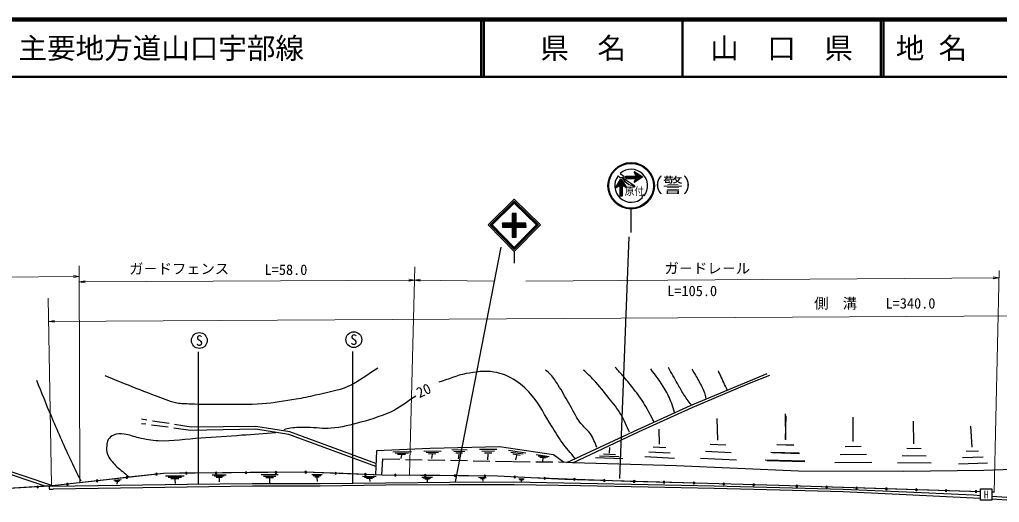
# Model space of a CAD drawing. Units: millimetres, scale not verified. Extents: x 40000 to 680000, y 20000 to 380000.
# Drawn here: x 216935 to 388522, y 295511 to 380000 of the extents above; entities that cross this region are included whole.
import ezdxf
from ezdxf.enums import TextEntityAlignment as Align

# ---------------------------------------------------------------- set-up
doc = ezdxf.new("R2010")
doc.units = ezdxf.units.MM
doc.header["$LTSCALE"] = 1000
for name, color, linetype, lineweight in [('M-BGD', 7, 'Continuous', 25), ('M-STR-HTXT', 7, 'Continuous', 13), ('M-STR-STRC', 7, 'Continuous', 25), ('M-TTL', 2, 'Continuous', 140), ('M-TTL-LINE', 7, 'Continuous', 50)]:
    doc.layers.add(name, color=color, linetype=linetype, lineweight=lineweight)
doc.layers.add('M-TTL-TXT', color=7, linetype='Continuous')
doc.styles.add('ＭＳ ゴシック', font='')
doc.styles.get('ＭＳ ゴシック').set_extended_font_data('MS Gothic')

# ---------------------------------------------------------------- blocks, each defined once
blk = doc.blocks.new('open_arrow')
at = {"color": 0, "linetype": 'Continuous', "lineweight": -2}
blk.add_lwpolyline([(7.5, 1.25), (0, 0), (7.5, -1.25)], dxfattribs=at)

msp = doc.modelspace()

# ---------------------------------------------------------------- hatches: boundary and pattern name
at = {"layer": 'M-STR-STRC'}
h = msp.add_hatch(dxfattribs=at)
h.set_pattern_fill('USER', color=256, style=0, pattern_type=2)
h.set_pattern_definition([(45, (322112, 350977), (-141.421, 141.421), [])])
h.paths.add_polyline_path([(322112, 350977), (322112, 349080), (322480, 349080), (322480, 350979), (323039, 350660, 0.42525), (323145, 350640, 0.42525), (323160, 350746), (322243, 352153), (321389, 350735, 0.47536), (321355, 350631, 0.47536), (321464, 350619)])
h = msp.add_hatch(dxfattribs=at)
h.set_pattern_fill('USER', color=256, style=0, pattern_type=2)
h.set_pattern_definition([(45, (323080, 352579), (-141.421, 141.421), [])])
h.paths.add_polyline_path([(323080, 352579), (324892, 352579), (324591, 353198, -0.46482), (324592, 353340, -0.46482), (324732, 353315), (326088, 352485), (324751, 351636, -0.51561), (324627, 351570, -0.51561), (324606, 351708), (324858, 352204), (323080, 352204)])
h = msp.add_hatch(dxfattribs=at)
h.set_pattern_fill('USER', color=256, style=0, pattern_type=2)
h.set_pattern_definition([(269.4106, (303570, 348229), (199.9894, -2.0572), []), (269.4106, (303570, 338634), (199.9894, -2.0572), [])])
h.paths.add_polyline_path([(303570, 348229), (299351, 344096), (303570, 339793), (307787, 344096), (303570, 348229), (303570, 347884), (299707, 344099), (303570, 340145), (307431, 344099), (303570, 347884)])
h = msp.add_hatch(dxfattribs=at)
h.set_pattern_fill('USER', color=256, style=0, pattern_type=2)
h.set_pattern_definition([(45, (303915, 341942), (-141.421, 141.421), []), (45, (303915, 342081), (-141.421, 141.421), [])])
h.paths.add_polyline_path([(303915, 341942), (303915, 343669), (305643, 343669), (305594, 344360), (303915, 344360), (303915, 346087), (303224, 346087), (303224, 344360), (301497, 344360), (301497, 343669), (303224, 343669), (303224, 341942)])

# ---------------------------------------------------------------- linework, layer by layer
at = {"layer": 'M-BGD'}
for p, q in [((344654, 316709), (347871, 318060)), ((344755, 316356), (348325, 317767)), ((334439, 312483), (344654, 316709)), ((334711, 312130), (344755, 316356)), ((325201, 308278), (334439, 312483)), ((325464, 307945), (334711, 312130)), ((351110, 306475), (351053, 311027)), ((351068, 306493), (351195, 310650)), ((239207, 309904), (238255, 310053)), ((239043, 309184), (238295, 309287)), ((242955, 308651), (240021, 309051)), ((243108, 309293), (240182, 309751)), ((247008, 308681), (244083, 309140)), ((339229, 306412), (339120, 310206)), ((362927, 306191), (362909, 310404)), ((373557, 305746), (373483, 309714)), ((383735, 305177), (383503, 308871)), ((246867, 308117), (243933, 308517)), ((258322, 308298), (246867, 308117)), ((258322, 308802), (247008, 308681)), ((264232, 307834), (258322, 308802)), ((264071, 307391), (258322, 308298)), ((279298, 301804), (264071, 307391)), ((279298, 302328), (264232, 307834)), ((312747, 302510), (325201, 308278)), ((313796, 302449), (325464, 307945)), ((328983, 305686), (328947, 308318)), ((340608, 305509), (337897, 305630)), ((352528, 305533), (349551, 305606)), ((352537, 305483), (349706, 305579)), ((279439, 304527), (279237, 300332)), ((288837, 304970), (279439, 304527)), ((282289, 304355), (285550, 304412)), ((282714, 304149), (285043, 304189)), ((283139, 303942), (284537, 303966)), ((283810, 303811), (283688, 303166)), ((287718, 304507), (290782, 304450)), ((288124, 304275), (290312, 304234)), ((288530, 304043), (289843, 304018)), ((300979, 305212), (288837, 304970)), ((289165, 303881), (289070, 303210)), ((292603, 304739), (295342, 304724)), ((292952, 304454), (294908, 304444)), ((293301, 304169), (294475, 304163)), ((293859, 303977), (293732, 303129)), ((297500, 304801), (300535, 304843)), ((297911, 304479), (300079, 304509)), ((298322, 304157), (299623, 304175)), ((298957, 303947), (298889, 302962)), ((310418, 303821), (300979, 305212)), ((302546, 304654), (305581, 304174)), ((302933, 304325), (305101, 303982)), ((303320, 303996), (304620, 303791)), ((303939, 303720), (303798, 302939)), ((307415, 303893), (309702, 303569)), ((312213, 302570), (310418, 303821)), ((321266, 303855), (319209, 303928)), ((320250, 304113), (320304, 305112)), ((330859, 304123), (327148, 304325)), ((330104, 305041), (327878, 305162)), ((341548, 304204), (337030, 304406)), ((353478, 304123), (348516, 304244)), ((353499, 304034), (348779, 304195)), ((365256, 303891), (360617, 303851)), ((364322, 305275), (361539, 305251)), ((374832, 304895), (372315, 304920)), ((384869, 304488), (382691, 304416)), ((221434, 298338), (209454, 302391)), ((222760, 298408), (209535, 302815)), ((280397, 300301), (280548, 303115)), ((280548, 303115), (283509, 303057)), ((284495, 303038), (287456, 302981)), ((288443, 302962), (291403, 302904)), ((292390, 302885), (295350, 302828)), ((296337, 302808), (299298, 302751)), ((300284, 302732), (303245, 302674)), ((303399, 302671), (306360, 302637)), ((307347, 302626), (310308, 302592)), ((307735, 303667), (309369, 303435)), ((308056, 303441), (309036, 303301)), ((308542, 303251), (308524, 302711)), ((311295, 302581), (312213, 302570)), ((312747, 302510), (312213, 302570)), ((313796, 302449), (312747, 302510)), ((331988, 301925), (313796, 302449)), ((322602, 303141), (317802, 303311)), ((321934, 303498), (318505, 303619)), ((331613, 303206), (326418, 303488)), ((342488, 302899), (336163, 303181)), ((354428, 302714), (347482, 302883)), ((354460, 302585), (347853, 302811)), ((366190, 302508), (359696, 302451)), ((376557, 302363), (370684, 302419)), ((375694, 303629), (371499, 303669)), ((386458, 302362), (381376, 302192)), ((385664, 303425), (382033, 303304)), ((242157, 300594), (222110, 298325)), ((242157, 300594), (235991, 299903)), ((247704, 300634), (242157, 300594)), ((244931, 300614), (242157, 300594)), ((247704, 300634), (244931, 300614)), ((266803, 300796), (247704, 300634)), ((257254, 300715), (247704, 300634)), ((250632, 300348), (253089, 300348)), ((266803, 300796), (257254, 300715)), ((259220, 300368), (262241, 300368)), ((280397, 300301), (266803, 300796)), ((273600, 300548), (266803, 300796)), ((268086, 300392), (269921, 300420)), ((280397, 300301), (273600, 300548)), ((300646, 300120), (280397, 300301)), ((290522, 300211), (280397, 300301)), ((353367, 300997), (331988, 301925)), ((371781, 300937), (353367, 300997)), ((385798, 301098), (371781, 300937)), ((396386, 301481), (385798, 301098)), ((232134, 299459), (222110, 298325)), ((235991, 299903), (232134, 299459)), ((233424, 299412), (234695, 299497)), ((233591, 299288), (234498, 299348)), ((233757, 299164), (234302, 299200)), ((234019, 299091), (233974, 298683)), ((246342, 298617), (234574, 298446)), ((242468, 300138), (245772, 300166)), ((242949, 299903), (245309, 299923)), ((243430, 299668), (244846, 299680)), ((244144, 299515), (244171, 298798)), ((257687, 298769), (246342, 298617)), ((250986, 300130), (252741, 300130)), ((251340, 299912), (252393, 299912)), ((251869, 299767), (251878, 299113)), ((269546, 298769), (257687, 298769)), ((259649, 300120), (261807, 300120)), ((260077, 299872), (261372, 299872)), ((260723, 299706), (260713, 298962)), ((268351, 300175), (269662, 300196)), ((268616, 299959), (269403, 299971)), ((269012, 299817), (269021, 299155)), ((281052, 298869), (269546, 298769)), ((277001, 300094), (279372, 300037)), ((277351, 299928), (279046, 299888)), ((277702, 299763), (278719, 299739)), ((278219, 299646), (278255, 299174)), ((292226, 299011), (281052, 298869)), ((292236, 298597), (281063, 298506)), ((287371, 299948), (289235, 299920)), ((287637, 299802), (288969, 299782)), ((287904, 299656), (288702, 299644)), ((288303, 299555), (288303, 299129)), ((300646, 300120), (290522, 300211)), ((303429, 299031), (292226, 299011)), ((303520, 298607), (292236, 298597)), ((297314, 299953), (298670, 299896)), ((297520, 299817), (298488, 299777)), ((297726, 299682), (298307, 299658)), ((298024, 299585), (298061, 299204)), ((312404, 299495), (300646, 300120)), ((306525, 299807), (300646, 300120)), ((315178, 298839), (303429, 299031)), ((315188, 298436), (303520, 298607)), ((304353, 299630), (305313, 299630)), ((304478, 299545), (305164, 299545)), ((304603, 299460), (305015, 299460)), ((304801, 299404), (304765, 299150)), ((323850, 299192), (306525, 299807)), ((335296, 298890), (312404, 299495)), ((327017, 298587), (315178, 298839)), ((335296, 298890), (323850, 299192)), ((338573, 298345), (327017, 298587)), ((349898, 298446), (335296, 298890)), ((221434, 298338), (202526, 297148)), ((222110, 298325), (211980, 297743)), ((222110, 298325), (221434, 298338)), ((222735, 298315), (222110, 298325)), ((222110, 298325), (222120, 297831)), ((222120, 297831), (222806, 297841)), ((234574, 298446), (222735, 298315)), ((234624, 298022), (222806, 297841)), ((246282, 298174), (234624, 298022)), ((257697, 298345), (246282, 298174)), ((269577, 298355), (257697, 298345)), ((281063, 298506), (269577, 298355)), ((327017, 298174), (315188, 298436)), ((338583, 297942), (327017, 298174)), ((350049, 298063), (338573, 298345)), ((350079, 297659), (338583, 297942)), ((385218, 297387), (349898, 298446)), ((368735, 297881), (349898, 298446)), ((361182, 297750), (350049, 298063)), ((361152, 297337), (350079, 297659)), ((372194, 296812), (361152, 297337)), ((372275, 297316), (361182, 297750)), ((385257, 297386), (368735, 297881)), ((384013, 296762), (372275, 297316)), ((385218, 297874), (387192, 297874)), ((385218, 295900), (385218, 297874)), ((387192, 297874), (387192, 295900)), ((387573, 297316), (387192, 297328)), ((387573, 297316), (387231, 297327)), ((383973, 296278), (372194, 296812)), ((385218, 296197), (383973, 296278)), ((385218, 296676), (384013, 296762)), ((387192, 295900), (385218, 295900)), ((395781, 295925), (387192, 296536)), ((395822, 295511), (387192, 296070))]:
    msp.add_line(p, q, dxfattribs=at)
for centre, start, end in [((240901, 300453), 0, 180), ((240901, 300453), 180, 0), ((246124, 300623), 0, 180), ((246124, 300623), 180, 0), ((251355, 300665), 0, 180), ((251355, 300665), 180, 0), ((256586, 300709), 0, 180), ((256586, 300709), 180, 0), ((261816, 300753), 0, 180), ((261816, 300753), 180, 0), ((267047, 300787), 0, 180), ((267047, 300787), 180, 0), ((272275, 300597), 0, 180), ((272275, 300597), 180, 0), ((277502, 300407), 0, 180), ((277502, 300407), 180, 0), ((282732, 300280), 0, 180), ((282732, 300280), 180, 0), ((287962, 300234), 0, 180), ((293193, 300187), 0, 180), ((298424, 300140), 0, 180), ((225307, 298687), 0, 180), ((225307, 298687), 180, 0), ((230505, 299275), 0, 180), ((230505, 299275), 180, 0), ((235702, 299870), 0, 180), ((235702, 299870), 180, 0), ((287962, 300234), 180, 0), ((293193, 300187), 180, 0), ((298424, 300140), 180, 0), ((303651, 299960), 0, 180), ((303651, 299960), 180, 0), ((308877, 299724), 0, 180), ((308877, 299724), 180, 0), ((314104, 299538), 0, 180), ((314104, 299538), 180, 0), ((319332, 299353), 0, 180), ((319332, 299353), 180, 0), ((324560, 299173), 0, 180), ((324560, 299173), 180, 0), ((329789, 299035), 0, 180), ((329789, 299035), 180, 0), ((335019, 298897), 0, 180), ((335019, 298897), 180, 0), ((340247, 298739), 0, 180), ((340247, 298739), 180, 0), ((345476, 298580), 0, 180), ((345476, 298580), 180, 0), ((220100, 298209), 0, 180), ((220100, 298209), 180, 0), ((353049, 298351), 0, 180), ((353049, 298351), 180, 0), ((358278, 298195), 0, 180), ((358278, 298195), 180, 0), ((363506, 298038), 0, 180), ((363506, 298038), 180, 0), ((368735, 297881), 0, 180), ((368735, 297881), 180, 0), ((373964, 297724), 0, 180), ((373964, 297724), 180, 0), ((379193, 297568), 0, 180), ((379193, 297568), 180, 0), ((384421, 297411), 0, 180), ((384421, 297411), 180, 0)]:
    msp.add_arc(centre, 148, start, end, dxfattribs=at)
for points, knots in [([(279681, 319008), (277933, 317932), (276322, 316592), (274437, 315781), (272622, 314999), (270633, 314702), (268709, 314248), (267601, 313986), (266484, 313753), (265361, 313562), (263395, 313227), (261421, 312908), (259432, 312755), (257112, 312578), (254780, 312638), (252453, 312634), (250584, 312632), (248714, 312638), (246847, 312715), (246052, 312748), (245246, 312718), (244467, 312877), (243183, 313138), (241985, 313717), (240756, 314167), (238929, 314836), (237119, 315550), (235310, 316265), (234177, 316712), (233051, 317179), (231922, 317636)], [0, 0, 0, 0, 1, 1, 1, 2, 2, 2, 3, 3, 3, 4, 4, 4, 5, 5, 5, 6, 6, 6, 7, 7, 7, 8, 8, 8, 9, 9, 9, 10, 10, 10, 10]), ([(314169, 303276), (313443, 304164), (312667, 305012), (311991, 305939), (311292, 306896), (310696, 307926), (310055, 308923), (308944, 310653), (308067, 312552), (306747, 314127), (305904, 315133), (304955, 316090), (303843, 316789), (302678, 317521), (301369, 318101), (300011, 318322), (298402, 318584), (296733, 318333), (295130, 318040), (293494, 317741), (291957, 317045), (290370, 316547)], [0, 0, 0, 0, 1, 1, 1, 2, 2, 2, 3, 3, 3, 4, 4, 4, 5, 5, 5, 6, 6, 6, 7, 7, 7, 7]), ([(318042, 305132), (317665, 305925), (317406, 306786), (316912, 307512), (316591, 307984), (316128, 308341), (315742, 308762), (315511, 309015), (315258, 309251), (315057, 309529), (314300, 310572), (313771, 311763), (313120, 312877), (312506, 313928), (311930, 315003), (311265, 316023), (310849, 316661), (310453, 317322), (309934, 317878), (309660, 318171), (309315, 318389), (309006, 318645)], [0, 0, 0, 0, 1, 1, 1, 2, 2, 2, 3, 3, 3, 4, 4, 4, 5, 5, 5, 6, 6, 6, 7, 7, 7, 7]), ([(323769, 307774), (323279, 308789), (322878, 309853), (322297, 310819), (321670, 311862), (320890, 312807), (320139, 313764), (319293, 314841), (318428, 315906), (317497, 316910), (316928, 317524), (316300, 318080), (315702, 318665)], [0, 0, 0, 0, 1, 1, 1, 2, 2, 2, 3, 3, 3, 4, 4, 4, 4]), ([(328045, 309589), (327494, 310611), (327002, 311667), (326391, 312655), (325820, 313578), (325173, 314453), (324516, 315317), (323963, 316043), (323374, 316741), (322781, 317435), (322283, 318017), (321759, 318577), (321248, 319149)], [0, 0, 0, 0, 1, 1, 1, 2, 2, 2, 3, 3, 3, 4, 4, 4, 4]), ([(331615, 311243), (331454, 311767), (331329, 312304), (331131, 312816), (330795, 313682), (330407, 314533), (329941, 315337), (329217, 316586), (328287, 317704), (327460, 318887)], [0, 0, 0, 0, 1, 1, 1, 2, 2, 2, 3, 3, 3, 3]), ([(334519, 312614), (334082, 313226), (333612, 313815), (333208, 314450), (332819, 315062), (332498, 315715), (332139, 316346), (331611, 317275), (331077, 318201), (330546, 319129)], [0, 0, 0, 0, 1, 1, 1, 2, 2, 2, 3, 3, 3, 3]), ([(334660, 318826), (335064, 318141), (335494, 317470), (335871, 316769), (336232, 316097), (336631, 315434), (336879, 314712), (336986, 314400), (337013, 314066), (337081, 313744)], [0, 0, 0, 0, 1, 1, 1, 2, 2, 2, 3, 3, 3, 3]), ([(340862, 315206), (340661, 315630), (340455, 316051), (340257, 316477), (340058, 316905), (339868, 317338), (339672, 317767), (339559, 318016), (339444, 318265), (339329, 318514)], [0, 0, 0, 0, 1, 1, 1, 2, 2, 2, 3, 3, 3, 3]), ([(227702, 299200), (227056, 300531), (226388, 301851), (225765, 303193), (224634, 305634), (223549, 308098), (222498, 310575), (221619, 312646), (220804, 314743), (219957, 316827)], [0, 0, 0, 0, 1, 1, 1, 2, 2, 2, 3, 3, 3, 3]), ([(286296, 314127), (285059, 313307), (283911, 312334), (282585, 311666), (280720, 310726), (278707, 310093), (276696, 309529), (274992, 309051), (273256, 308630), (271493, 308480), (270125, 308364), (268750, 308599), (267378, 308601), (266383, 308602), (265380, 308647), (264393, 308520), (263982, 308467), (263586, 308332), (263183, 308238)], [0, 0, 0, 0, 1, 1, 1, 2, 2, 2, 3, 3, 3, 4, 4, 4, 5, 5, 5, 6, 6, 6, 6]), ([(261812, 307693), (259825, 307545), (257839, 307392), (255852, 307249), (253456, 307078), (251059, 306915), (248662, 306755), (246175, 306589), (243690, 306161), (241199, 306271), (240058, 306322), (238930, 306563), (237811, 306796), (236954, 306974), (236142, 307387), (235270, 307461), (234645, 307515), (233972, 307545), (233394, 307300), (233017, 307140), (232684, 306841), (232466, 306493), (232274, 306186), (232217, 305805), (232184, 305444), (232140, 304954), (232135, 304434), (232305, 303972), (232591, 303195), (233197, 302565), (233757, 301955), (234344, 301316), (235147, 300900), (235734, 300261), (235833, 300153), (235905, 300022), (235991, 299903)], [0, 0, 0, 0, 1, 1, 1, 2, 2, 2, 3, 3, 3, 4, 4, 4, 5, 5, 5, 6, 6, 6, 7, 7, 7, 8, 8, 8, 9, 9, 9, 10, 10, 10, 11, 11, 11, 12, 12, 12, 12])]:
    msp.add_open_spline(points, degree=3, knots=knots, dxfattribs=at)
at = {"layer": 'M-STR-HTXT'}
for p, q in [((227359, 336887), (227480, 298970)), ((285242, 300377), (286170, 336761)), ((67634, 334064), (227365, 335031)), ((227365, 335031), (226377, 335190)), ((227365, 335031), (226379, 334861)), ((388455, 334797), (305608, 334243)), ((387608, 297241), (388495, 336070)), ((227394, 334124), (286110, 334413)), ((286110, 334413), (285123, 334572)), ((286110, 334413), (285124, 334243)), ((286117, 334411), (299930, 334225)), ((222548, 298522), (221964, 331235)), ((558617, 329155), (222057, 327185)), ((222057, 327185), (223043, 327356)), ((222057, 327185), (223045, 327027))]:
    msp.add_line(p, q, dxfattribs=at)
at = {"layer": 'M-STR-STRC'}
for p, q in [((321389, 350735), (322243, 352153)), ((322098, 352328), (321745, 352670)), ((322506, 352349), (322098, 352328)), ((322130, 353083), (322749, 352597)), ((322243, 352153), (323160, 350746)), ((323001, 351598), (322506, 352349)), ((322749, 352597), (322745, 352142)), ((322745, 352142), (323103, 351978)), ((323080, 352579), (324892, 352579)), ((323080, 352204), (323080, 352579)), ((323080, 352204), (324858, 352204)), ((323103, 351978), (324689, 350898)), ((324892, 352579), (324591, 353198)), ((324858, 352204), (324606, 351708)), ((324732, 353315), (326088, 352485)), ((326088, 352485), (324751, 351636)), ((322112, 350977), (321464, 350619)), ((322112, 349080), (322112, 350977)), ((322480, 350979), (322480, 349080)), ((323039, 350660), (322480, 350979)), ((323622, 351099), (323001, 351598)), ((324400, 350891), (323622, 351099)), ((324477, 350708), (324400, 350891)), ((324526, 350677), (324477, 350708)), ((324689, 350898), (324526, 350677)), ((322480, 349080), (322112, 349080)), ((326065, 349147), (325897, 349004)), ((325897, 349004), (326041, 348854)), ((326080, 349381), (326065, 349147)), ((326315, 349162), (326080, 349381)), ((303570, 348229), (299351, 344096)), ((303570, 347884), (299707, 344099)), ((307787, 344096), (303570, 348229)), ((307431, 344099), (303570, 347884)), ((323992, 346849), (323992, 342759)), ((303915, 346087), (303224, 346087)), ((303224, 346087), (303224, 344360)), ((303915, 344360), (303915, 346087)), ((299351, 344096), (303570, 339793)), ((299707, 344099), (303570, 340145)), ((303224, 344360), (301497, 344360)), ((301497, 344360), (301497, 343669)), ((301497, 343669), (303224, 343669)), ((303224, 343669), (303224, 341942)), ((303570, 340145), (307431, 344099)), ((303570, 339793), (307787, 344096)), ((305594, 344360), (303915, 344360)), ((303915, 341942), (303915, 343669)), ((303915, 343669), (305643, 343669)), ((305643, 343669), (305594, 344360)), ((303224, 341942), (303915, 341942)), ((322069, 299663), (323671, 341958)), ((293271, 299131), (301249, 340171)), ((303570, 339440), (303570, 337388)), ((248270, 298643), (248270, 321877)), ((275283, 298819), (275283, 321931))]:
    msp.add_line(p, q, dxfattribs=at)
msp.add_lwpolyline([(299002, 344099), (303570, 348575), (308136, 344099), (303570, 339440)], close=True, dxfattribs=at)
for centre, radius in [((324032, 350919), 4070), ((324032, 350919), 3910), ((248419, 323840), 1379), ((275472, 323995), 1379)]:
    msp.add_circle(centre, radius, dxfattribs=at)
for centre, radius, start, end in [((324032, 350919), 2881, 322.40222, 131.31664), ((324032, 350919), 2881, 142.56983, 314.19735), ((324651, 353269), 92.7, 29.82149, 229.26271), ((321414, 350669), 70.7, 111.18271, 314.5781), ((323101, 350701), 74.8, 213.38187, 37.68403), ((324666, 351647), 86.2, 134.3268, 352.53428)]:
    msp.add_arc(centre, radius, start, end, dxfattribs=at)
at = {"layer": 'M-TTL'}
msp.add_line((680000, 380000), (40000, 380000), dxfattribs=at)
at = {"layer": 'M-TTL-LINE'}
for p, q in [((297750, 380000), (297750, 370000)), ((298250, 380000), (298250, 370000)), ((333000, 380000), (333000, 370000)), ((367750, 380000), (367750, 370000)), ((368250, 380000), (368250, 370000)), ((40000, 370000), (680000, 370000))]:
    msp.add_line(p, q, dxfattribs=at)

# ---------------------------------------------------------------- block references
at = {"layer": 'M-STR-HTXT', "xscale": 133, "yscale": 133}
for p, rotation in [((388455, 334797), 180.4), ((227394, 334124), 0.3), ((286117, 334411), 359.2)]:
    msp.add_blockref('open_arrow', p, dxfattribs=dict(at, rotation=rotation))

# ---------------------------------------------------------------- texts
at = {"layer": 'M-BGD', "style": 'ＭＳ ゴシック'}
msp.add_text('20', height=1833, rotation=25.174, dxfattribs=at).set_placement((287184, 313240), align=Align.BOTTOM_LEFT)
msp.add_text('H', height=1320, dxfattribs=at).set_placement((386205, 296887), align=Align.MIDDLE_CENTER)
at = {"layer": 'M-STR-HTXT', "style": 'ＭＳ ゴシック'}
for s, p in [('ガ－ドフェンス', (236127, 334928)), ('L=58.0', (259845, 334767)), ('ガ－ドレ－ル', (329870, 335009)), ('L=105.0', (330354, 331056)), ('側\u3000溝\u3000\u3000L=340.0', (356090, 328878))]:
    msp.add_text(s, height=1833, dxfattribs=at).set_placement(p, align=Align.BOTTOM_LEFT)
at = {"layer": 'M-STR-STRC', "style": 'ＭＳ ゴシック'}
msp.add_text('（警）', height=2566, dxfattribs=at).set_placement((331333, 348980), align=Align.BOTTOM_CENTER)
at = {"layer": 'M-STR-STRC', "style": 'ＭＳ ゴシック', "width": 0.9}
msp.add_text('原付', height=1320, dxfattribs=at).set_placement((322909, 348894), align=Align.BOTTOM_LEFT)
at = {"layer": 'M-STR-STRC', "style": 'ＭＳ ゴシック'}
for p in [(248419, 323840), (275472, 323995)]:
    msp.add_text('S', height=1833, dxfattribs=at).set_placement(p, align=Align.MIDDLE_CENTER)
at = {"layer": 'M-TTL-TXT', "style": 'ＭＳ ゴシック'}
for s, p in [('主要地方道山口宇部線', (216734, 375000)), ('地 名', (370380, 375000))]:
    msp.add_text(s, height=3666, dxfattribs=at).set_placement(p, align=Align.MIDDLE_LEFT)
for s, p in [('県\u3000名', (315625, 375000)), ('山\u3000口\u3000県', (350375, 375000))]:
    msp.add_text(s, height=3666, dxfattribs=at).set_placement(p, align=Align.MIDDLE_CENTER)

doc.saveas('drawing.dxf')
